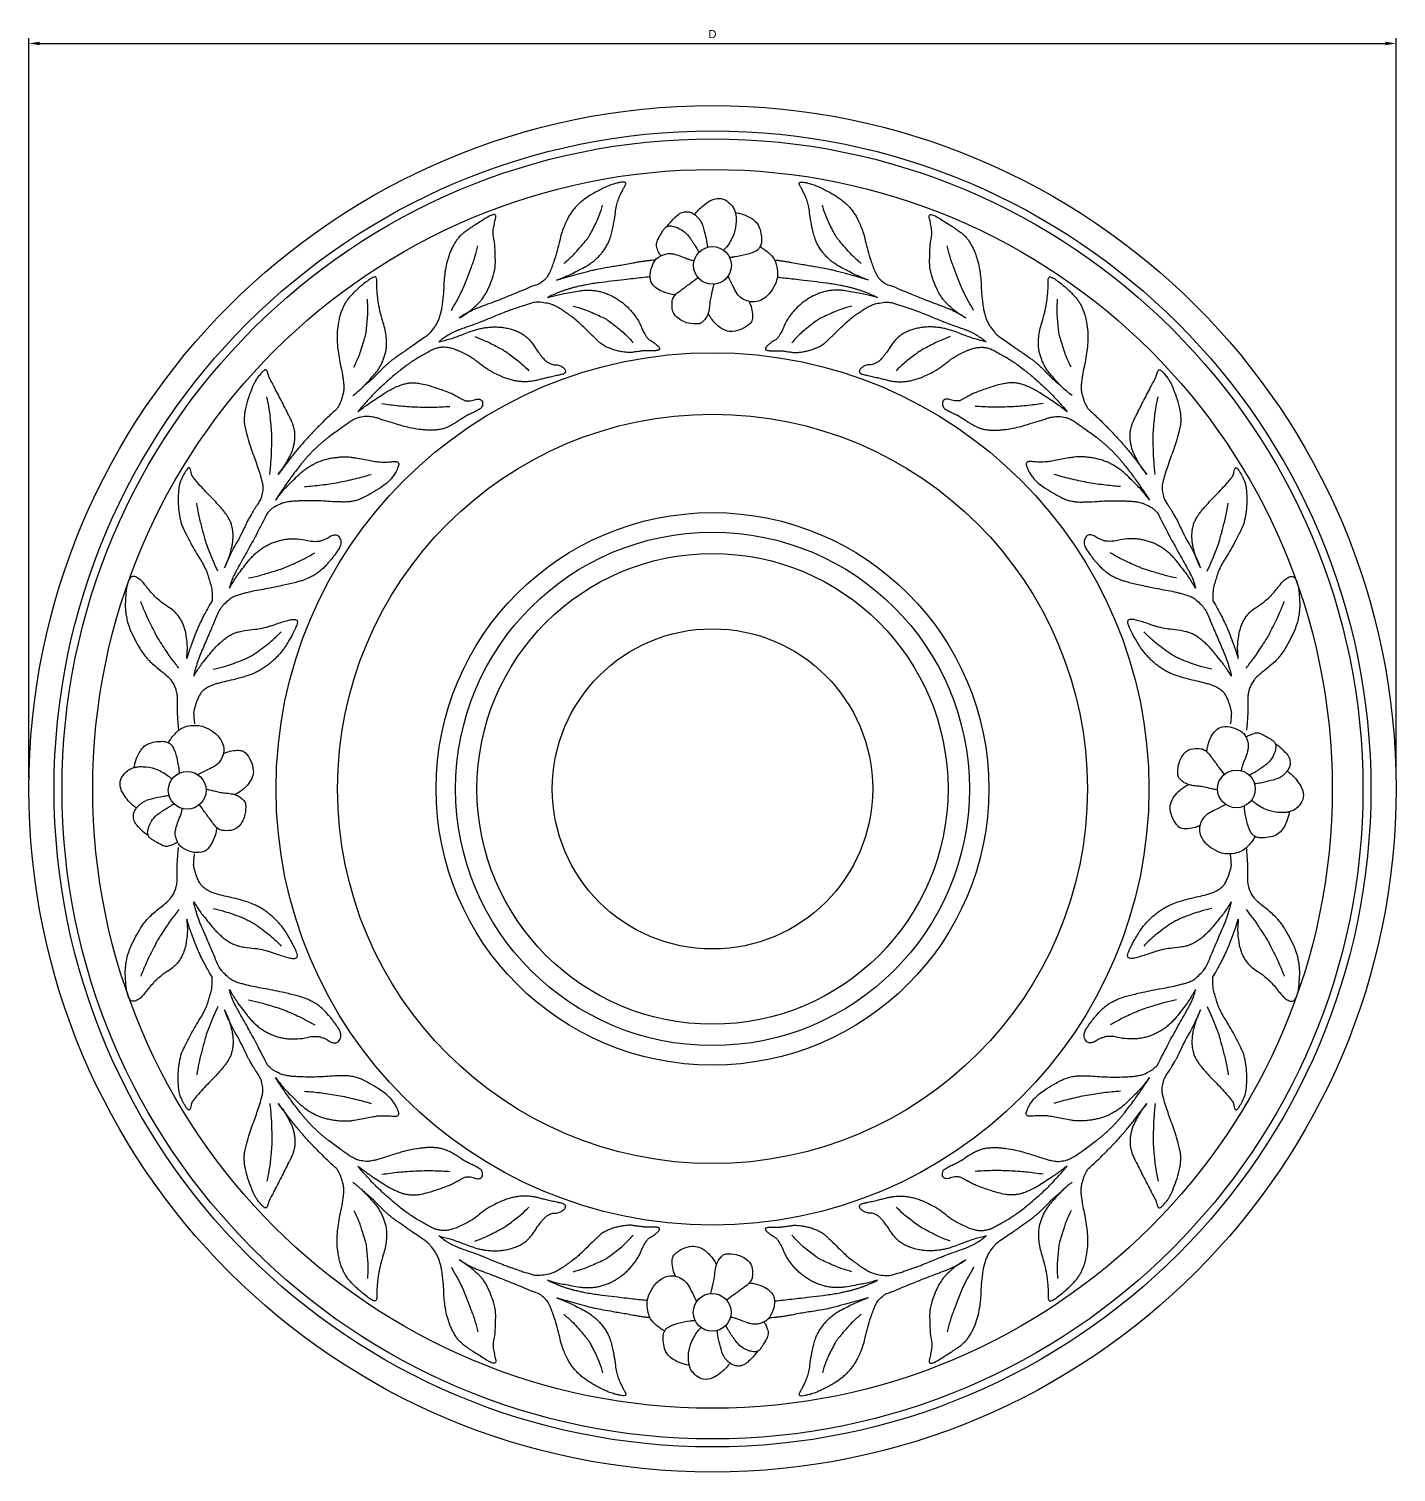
# Model space of a CAD drawing. Header units: millimetres. Extents: x 96 to 279, y 61 to 183.
# Drawn here: x 259.23 to 275.23, y 158.68 to 175.58 of the extents above; entities that cross this region are included whole.
import ezdxf

# ---------------------------------------------------------------- set-up
doc = ezdxf.new("R2010")
doc.units = ezdxf.units.MM
doc.layers.add('DIMENSIONS', color=4, linetype='Continuous')
doc.layers.add('PART', color=7, linetype='Continuous')
doc.styles.get("Standard").update_dxf_attribs({"font": 'arial.ttf'})
doc.dimstyles.new('BALMER1', dxfattribs={"dimscale": 0, "dimtxt": 0.09375, "dimasz": 0.125, "dimexe": 0.0625, "dimexo": 0.125, "dimgap": 0.0625, "dimtad": 1, "dimdec": 4, "dimlfac": -1, "dimzin": 3, "dimdsep": 46, "dimlunit": 4, "dimtxsty": 'Standard', "dimcen": 0.0625, "dimdle": 0.0625, "dimclrd": 256, "dimclre": 256, "dimclrt": 256, "dimadec": 0, "dimazin": 0, "dimtfac": 0.75, "dimtdec": 4, "dimtix": 1, "dimtmove": 2, "dimatfit": 3, "dimfxl": 1, "dimtolj": 1, "dimtzin": 3, "dimarcsym": 0})

# ---------------------------------------------------------------- blocks, each defined once
blk = doc.blocks.new('*D178')
at = {"layer": 'Defpoints', "color": 0, "transparency": 16777216}
for p in [(275.233, 175.412), (259.23, 166.681), (275.233, 166.681)]:
    blk.add_point(p, dxfattribs=at)
at = {"layer": 'DIMENSIONS', "lineweight": -2, "transparency": 16777216}
for p, q in [((259.23, 166.806), (259.23, 175.474)), ((275.233, 166.806), (275.233, 175.474)), ((259.355, 175.412), (275.108, 175.412))]:
    blk.add_line(p, q, dxfattribs=at)
at = {"layer": 'DIMENSIONS', "transparency": 16777216}
for points in [[(259.355, 175.432), (259.355, 175.391), (259.23, 175.412)], [(275.108, 175.432), (275.108, 175.391), (275.233, 175.412)]]:
    blk.add_solid(points, dxfattribs=at)
at = {"layer": 'DIMENSIONS', "transparency": 16777216, "insert": (267.231, 175.521), "char_height": 0.0938, "attachment_point": 5}
blk.add_mtext('\\A1;D', dxfattribs=at)
blk = doc.blocks.new('BALMERREPEAT282VIA')
at = {"layer": 'PART', "flags": 128}
for points in [[(-6.652, 0.457, -0.016273), (-6.624, 0.501, -0.027311), (-6.606, 0.526, -0.004802), (-6.564, 0.575, -0.019044), (-6.553, 0.586, -0.026485), (-6.544, 0.594, -0.011442), (-6.522, 0.611, -0.080624), (-6.457, 0.643, -0.060969), (-6.364, 0.661, -0.015687), (-6.349, 0.661, -0.008086), (-6.321, 0.661, -0.083438), (-6.238, 0.644, -0.05757), (-6.13, 0.587, -0.117531), (-6.03, 0.477, -0.146382), (-6.004, 0.36, -0.003029), (-6.006, 0.344, -0.019003), (-6.006, 0.341, -0.028352), (-6.008, 0.33, -0.010398), (-6.017, 0.303, -0.095053), (-6.059, 0.226, -0.098552), (-6.125, 0.174, -0.00368), (-6.208, 0.132, -0.003164), (-6.305, 0.084, -0.000119), (-6.306, 0.083, -0.000048), (-6.307, 0.082)], [(-7.052, 0.168, -0.015739), (-7.046, 0.202, -0.022695), (-7.04, 0.226, -0.040454), (-7.003, 0.322, -0.055425), (-6.962, 0.386, -0.103759), (-6.9, 0.438, -0.086167), (-6.807, 0.467, -0.034651), (-6.72, 0.474, -0.076932), (-6.681, 0.468, -0.00911), (-6.659, 0.46, -0.027558), (-6.653, 0.458, -0.032615), (-6.643, 0.452, -0.020212), (-6.629, 0.442, -0.086591), (-6.608, 0.419, -0.046087), (-6.581, 0.366, -0.035021), (-6.559, 0.297, -0.017824), (-6.531, 0.159, -0.015427), (-6.529, 0.141, -0.007178), (-6.525, 0.101)], [(-6.009, 0.328, -0.020628), (-5.979, 0.342, -0.024326), (-5.954, 0.351, -0.050516), (-5.865, 0.368, -0.069289), (-5.799, 0.365, -0.16044), (-5.75, 0.338, -0.078961), (-5.688, 0.246, -0.084825), (-5.658, 0.136, -0.118767), (-5.67, 0.055, -0.084658), (-5.726, -0.038, -0.069527), (-5.826, -0.124, -0.021388), (-5.846, -0.136, -0.016542), (-5.873, -0.15)], [(-7.026, -0.308, -0.016759), (-7.058, -0.285, -0.02307), (-7.079, -0.267, -0.037068), (-7.136, -0.205, -0.03447), (-7.187, -0.131, -0.134171), (-7.217, -0.022, -0.159557), (-7.187, 0.069, -0.059646), (-7.131, 0.13, -0.089315), (-7.083, 0.157, -0.003647), (-7.055, 0.167, -0.021894), (-7.05, 0.168, -0.010063), (-7.037, 0.171, -0.006198), (-7.016, 0.175, -0.035793), (-7.001, 0.177, -0.010297), (-6.948, 0.177, -0.084451), (-6.807, 0.152, -0.073029), (-6.661, 0.074, -0.003213), (-6.642, 0.06, -0.00868), (-6.635, 0.054, -0.029085), (-6.625, 0.045, -0.018901), (-6.611, 0.03)], [(-6.888, -0.63, -0.013226), (-6.911, -0.614, -0.017554), (-6.928, -0.601, -0.050732), (-7.029, -0.499, -0.114079), (-7.057, -0.441, -0.078778), (-7.06, -0.387, -0.098651), (-7.048, -0.344, -0.004427), (-7.038, -0.325, -0.020642), (-7.035, -0.321, -0.00955), (-7.029, -0.313, -0.006105), (-7.02, -0.3, -0.040057), (-6.999, -0.277, -0.030782), (-6.968, -0.25, -0.04152), (-6.937, -0.231, -0.034511), (-6.896, -0.213, -0.02147), (-6.864, -0.204, -0.005864), (-6.746, -0.175, -0.017218), (-6.711, -0.168, -0.009102), (-6.646, -0.159)], [(-6.212, -0.084, 0.001566), (-6.182, -0.092, 0.005101), (-6.173, -0.094, 0.001723), (-6.074, -0.117, 0.005258), (-6.041, -0.124, 0.039148), (-5.98, -0.132, -0.037665), (-5.916, -0.14, -0.00933), (-5.894, -0.144, -0.010422), (-5.875, -0.149, -0.027657), (-5.867, -0.152, -0.006803), (-5.835, -0.166, -0.065918), (-5.81, -0.181, -0.033717), (-5.768, -0.22, -0.173498), (-5.748, -0.265, -0.071), (-5.756, -0.382, -0.128458), (-5.825, -0.518, -0.180869), (-5.922, -0.57, -0.066296), (-6.019, -0.57, -0.124661), (-6.068, -0.55, -0.003015), (-6.082, -0.539, -0.023136), (-6.084, -0.538, -0.014259), (-6.106, -0.517, -0.035878), (-6.114, -0.508, -0.001198), (-6.116, -0.504, -0.000042), (-6.19, -0.404, -0.000367), (-6.228, -0.352, -0.000231), (-6.289, -0.269)], [(-6.545, -0.705, -0.02666), (-6.575, -0.725, -0.040299), (-6.597, -0.735, -0.022069), (-6.656, -0.755, -0.075805), (-6.674, -0.757, -0.030238), (-6.687, -0.756, -0.031981), (-6.699, -0.753, -0.047324), (-6.729, -0.742, -0.018435), (-6.802, -0.702, -0.015582), (-6.858, -0.666, -0.05537), (-6.872, -0.654, -0.035514), (-6.879, -0.645, -0.034654), (-6.886, -0.634, -0.04206), (-6.889, -0.627, -0.017869), (-6.893, -0.611, -0.094599), (-6.894, -0.584, -0.042928), (-6.881, -0.529, -0.076775), (-6.837, -0.443, -0.078691), (-6.771, -0.377, -0.007596), (-6.736, -0.352, -0.004881), (-6.681, -0.315, -0.014554), (-6.643, -0.292, -0.009748), (-6.586, -0.26)], [(-6.087, -0.536, -0.018073), (-6.091, -0.572, -0.021343), (-6.098, -0.602, -0.052557), (-6.139, -0.712, -0.071024), (-6.19, -0.784, -0.161574), (-6.266, -0.826, -0.118286), (-6.383, -0.82, -0.058649), (-6.486, -0.775, -0.120912), (-6.526, -0.737, -0.005631), (-6.541, -0.713, -0.024359), (-6.544, -0.707, -0.013929), (-6.549, -0.696, -0.007669), (-6.557, -0.675, -0.061127), (-6.571, -0.619, -0.07499), (-6.569, -0.571, -0.028454), (-6.557, -0.52, -0.018132), (-6.53, -0.442, -0.00765), (-6.511, -0.397, 0.019726), (-6.505, -0.379, 0.009535), (-6.503, -0.373, 0.002372), (-6.495, -0.347, 0.025115), (-6.493, -0.336, 0.013757), (-6.489, -0.314)]]:
    blk.add_lwpolyline(points, format="xyb", dxfattribs=at)
at = {"layer": 'PART'}
blk.add_circle((-6.432, -0.1), 0.221, dxfattribs=at)
blk = doc.blocks.new('BALMERREPEAT282VIB')
at = {"layer": 'PART', "flags": 128}
for points in [[(-1.824, 5.96, 0.01115), (-1.705, 6.007, 0.019432), (-1.638, 6.038, 0.002925), (-1.48, 6.121, 0.020601), (-1.458, 6.133, 0.017029), (-1.415, 6.163, 0.01782), (-1.377, 6.194, 0.019412), (-1.34, 6.228, 0.018808), (-1.305, 6.265, 0.022077), (-1.276, 6.303, 0.01907), (-1.246, 6.348, 0.024514), (-1.22, 6.396, 0.0283), (-1.202, 6.44, 0.024257), (-1.183, 6.504, 0.011686), (-1.154, 6.639, 0.017429), (-1.136, 6.752, -0.026249), (-1.123, 6.828, -0.017364), (-1.106, 6.89, -0.03182), (-1.094, 6.923, -0.007806), (-1.08, 6.953, -0.00307), (-1.044, 7.027, -0.010175), (-1.027, 7.058, 0.016152), (-1.017, 7.078, 0.094612), (-1.014, 7.088, 0.108172), (-1.016, 7.096, 0.14719), (-1.02, 7.101, 0.094186), (-1.028, 7.105, 0.072295), (-1.047, 7.107, 0.039147), (-1.082, 7.102, 0.008322), (-1.121, 7.094, 0.013111), (-1.146, 7.087, 0.013702), (-1.204, 7.068, 0.018149), (-1.246, 7.051, 0.012511), (-1.273, 7.039, 0.005855), (-1.328, 7.01, 0.015552), (-1.424, 6.956, 0.018689), (-1.5, 6.905, 0.018439), (-1.542, 6.872, 0.019805), (-1.579, 6.838, 0.021272), (-1.615, 6.799, 0.022923), (-1.646, 6.76, 0.017609), (-1.673, 6.718, 0.017004), (-1.699, 6.673, 0.014673), (-1.713, 6.643, 0.007177), (-1.74, 6.58, 0.046605), (-1.788, 6.423, -0.031918), (-1.852, 6.191, -0.017769), (-1.902, 6.059, -0.039226), (-1.932, 6.003, -0.056882), (-1.951, 5.979, -0.024754), (-2.002, 5.933, -0.06933), (-2.038, 5.911, -0.047871), (-2.096, 5.892)], [(-1.741, 6.153, 0.014153), (-1.643, 6.241, 0.023257), (-1.587, 6.299, 0.004755), (-1.475, 6.43, 0.023421), (-1.454, 6.458, 0.029265), (-1.436, 6.488, 0.00597), (-1.357, 6.64, 0.029234), (-1.326, 6.714, 0.017788), (-1.286, 6.838)], [(-2.964, 5.515, 0.022776), (-2.867, 5.577, 0.031443), (-2.802, 5.63, 0.00248), (-2.74, 5.687, 0.015673), (-2.731, 5.696, 0.024898), (-2.707, 5.723, 0.014556), (-2.671, 5.773, 0.039598), (-2.633, 5.839, 0.025185), (-2.586, 5.951, 0.029111), (-2.552, 6.068, 0.046669), (-2.542, 6.143, 0.016323), (-2.542, 6.216, 0.00956), (-2.547, 6.34, 0.028913), (-2.563, 6.469, -0.060786), (-2.567, 6.531, -0.02225), (-2.563, 6.566, -0.010916), (-2.55, 6.637, -0.015389), (-2.544, 6.665, 0.01737), (-2.538, 6.69, 0.075903), (-2.538, 6.712, 0.14664), (-2.542, 6.722, 0.192944), (-2.551, 6.727, 0.099874), (-2.57, 6.725, 0.02706), (-2.596, 6.716, 0.034257), (-2.616, 6.706, 0.004266), (-2.674, 6.671, 0.004523), (-2.729, 6.637, 0.00113), (-2.79, 6.597, 0.001809), (-2.828, 6.573, 0.008978), (-2.862, 6.549, 0.006913), (-2.906, 6.518, 0.027947), (-2.935, 6.493, 0.022198), (-2.968, 6.459, 0.026412), (-2.995, 6.426, 0.023393), (-3.021, 6.385, 0.015962), (-3.044, 6.343, 0.015104), (-3.065, 6.298, 0.015403), (-3.082, 6.254, 0.012793), (-3.099, 6.201, 0.025612), (-3.122, 6.108, 0.022968), (-3.138, 6.002, 0.01479), (-3.144, 5.911, -0.013064), (-3.15, 5.807, -0.007476), (-3.164, 5.677, -0.015299), (-3.174, 5.613, -0.022311), (-3.183, 5.572, -0.016432), (-3.2, 5.518, -0.023061), (-3.218, 5.472, -0.023138), (-3.241, 5.429, -0.029734), (-3.253, 5.41, -0.008825), (-3.299, 5.35, -0.042371), (-3.325, 5.323, -0.025623), (-3.373, 5.285)], [(-3.057, 5.603, 0.017756), (-2.941, 5.817, 0.025677), (-2.874, 5.971, 0.000919), (-2.828, 6.096, 0.001722), (-2.803, 6.163, 0.016293), (-2.781, 6.233, 0.009024), (-2.746, 6.36)], [(-4.21, 4.606, 0.017323), (-4.11, 4.689, 0.029081), (-4.055, 4.743, 0.005362), (-3.941, 4.873, 0.029782), (-3.922, 4.897, 0.017274), (-3.893, 4.944, 0.019895), (-3.871, 4.987, 0.01976), (-3.85, 5.036, 0.021107), (-3.834, 5.083, 0.025539), (-3.823, 5.13, 0.022945), (-3.816, 5.184, 0.025473), (-3.815, 5.228, 0.019652), (-3.818, 5.286, 0.056044), (-3.854, 5.458, -0.041608), (-3.909, 5.687, -0.001876), (-3.922, 5.773, -0.011768), (-3.923, 5.787, -0.010453), (-3.926, 5.824, -0.005691), (-3.929, 5.892, -0.019615), (-3.929, 5.919, 0.015555), (-3.929, 5.953, 0.069045), (-3.933, 5.98, 0.133524), (-3.94, 5.992, 0.199437), (-3.953, 5.996, 0.106957), (-3.975, 5.99, 0.021955), (-4.002, 5.976, 0.023228), (-4.025, 5.959, 0.007139), (-4.084, 5.914, 0.009519), (-4.127, 5.878, 0.007718), (-4.172, 5.838, 0.009574), (-4.208, 5.804, 0.019396), (-4.238, 5.771, 0.016787), (-4.271, 5.73, 0.023108), (-4.296, 5.693, 0.02205), (-4.319, 5.652, 0.020126), (-4.336, 5.612, 0.016989), (-4.354, 5.564, 0.017969), (-4.365, 5.527, 0.010959), (-4.378, 5.465, 0.030867), (-4.393, 5.357, 0.033165), (-4.394, 5.255, 0.014395), (-4.385, 5.153, 0.014326), (-4.371, 5.052, 0.009821), (-4.349, 4.939, -0.01245), (-4.332, 4.85, -0.007315), (-4.324, 4.799, -0.007329), (-4.318, 4.747, -0.031431), (-4.316, 4.697, -0.03066), (-4.32, 4.646, -0.032435), (-4.325, 4.626, -0.008077), (-4.348, 4.548, -0.033313), (-4.362, 4.511, -0.020961), (-4.392, 4.455)], [(-2.096, 5.892, -0.004194), (-2.356, 5.783, -0.006167), (-2.535, 5.712, -0.001042), (-2.729, 5.639, 0.007317), (-2.757, 5.628, 0.004115), (-2.788, 5.615, 0.005355), (-2.811, 5.605, 0.010895), (-2.814, 5.603, 0.000672), (-2.864, 5.578, 0.020786), (-2.906, 5.554, 0.014325), (-2.964, 5.515)], [(-1.933, 5.755, -0.007805), (-1.806, 5.787, -0.013807), (-1.734, 5.802, -0.001902), (-1.553, 5.834, -0.0152), (-1.53, 5.837, -0.018934), (-1.482, 5.84, -0.01711), (-1.428, 5.84, -0.022539), (-1.377, 5.836, -0.022592), (-1.327, 5.827, -0.022762), (-1.278, 5.814, -0.022374), (-1.229, 5.796, -0.017189), (-1.179, 5.774, -0.01902), (-1.136, 5.75, -0.015374), (-1.092, 5.721, -0.015998), (-1.051, 5.691, -0.015912), (-1.011, 5.658, -0.015872), (-0.974, 5.622, -0.018783), (-0.939, 5.583, -0.020299), (-0.908, 5.544, -0.017693), (-0.882, 5.504, -0.015394), (-0.854, 5.456, -0.025157), (-0.835, 5.414, 0.019229), (-0.81, 5.358, 0.025848), (-0.776, 5.3, 0.052465), (-0.755, 5.273, 0.079861), (-0.723, 5.25, -0.054286), (-0.674, 5.217, -0.009536), (-0.645, 5.192, -0.022902), (-0.634, 5.181, -0.056321), (-0.626, 5.17, -0.068793), (-0.621, 5.16, -0.111746), (-0.621, 5.151, -0.145843), (-0.624, 5.144, -0.084344), (-0.631, 5.139, -0.066056), (-0.642, 5.136, -0.015483), (-0.659, 5.133, -0.027269), (-0.669, 5.132, -0.009942), (-0.701, 5.132, 0.008262), (-0.74, 5.132, 0.002581), (-0.797, 5.131, 0.017292), (-0.806, 5.13, 0.006725), (-0.81, 5.13, 0.000643), (-0.859, 5.124, 0.005323), (-0.909, 5.117, -0.006513), (-0.95, 5.111, -0.048894), (-0.981, 5.11, -0.021672), (-1.05, 5.118, -0.016202), (-1.1, 5.128, -0.014972), (-1.153, 5.142, -0.021992), (-1.207, 5.161, -0.027894), (-1.248, 5.179, -0.03006), (-1.297, 5.209, -0.039741), (-1.331, 5.237, -0.000639), (-1.359, 5.264, -0.000397), (-1.405, 5.308, -0.001214), (-1.49, 5.391, 0.001678), (-1.552, 5.451, 0.024978), (-1.608, 5.499, 0.014045), (-1.713, 5.577, 0.009308), (-1.757, 5.607, 0.009543), (-1.801, 5.634, 0.024278), (-1.847, 5.658, 0.024814), (-1.894, 5.677, 0.035822), (-1.914, 5.683, 0.00945), (-1.993, 5.697, 0.040384), (-2.032, 5.7, 0.025174), (-2.096, 5.696)], [(-4.198, 4.938, 0.013224), (-4.144, 5.057, 0.022182), (-4.117, 5.13, 0.00405), (-4.066, 5.295, 0.02221), (-4.058, 5.325, 0.024543), (-4.053, 5.356, 0.004483), (-4.037, 5.528, 0.024562), (-4.034, 5.605, 0.014641), (-4.039, 5.735)], [(-2.096, 5.696, 0.002512), (-2.19, 5.666, 0.004833), (-2.239, 5.65, 0.000188), (-2.376, 5.603, 0.004471), (-2.381, 5.601, 0.005267), (-2.437, 5.58, 0.003503), (-2.521, 5.547, 0.004848), (-2.59, 5.518, -0.005747), (-2.66, 5.489, -0.003858), (-2.719, 5.466, -0.002808), (-2.801, 5.435, -0.010222), (-2.872, 5.41, 0.010774), (-2.944, 5.384, 0.006811), (-2.977, 5.372, 0.006132), (-3.013, 5.356, 0.014067), (-3.047, 5.34, 0.014233), (-3.08, 5.323, 0.013986), (-3.088, 5.318, 0.00199), (-3.143, 5.282, 0.017838), (-3.165, 5.266, 0.009955), (-3.202, 5.236)], [(-1.63, 5.655, -0.014153), (-1.504, 5.616, -0.023257), (-1.43, 5.587, -0.004755), (-1.273, 5.515, -0.023421), (-1.242, 5.499, -0.029265), (-1.213, 5.479, -0.00597), (-1.077, 5.374, -0.029234), (-1.018, 5.321, -0.017788), (-0.929, 5.225)], [(-3.202, 5.236, 0.009336), (-3.07, 5.271, 0.01692), (-2.997, 5.295, 0.006776), (-2.85, 5.351, -0.019161), (-2.797, 5.369, -0.012025), (-2.743, 5.385, -0.013421), (-2.694, 5.396, -0.018535), (-2.645, 5.404, -0.016082), (-2.587, 5.409, -0.019963), (-2.537, 5.41, -0.0174), (-2.479, 5.407, -0.021657), (-2.428, 5.4, -0.018502), (-2.37, 5.387, -0.025505), (-2.32, 5.372, -0.022414), (-2.266, 5.349, -0.032124), (-2.215, 5.321, -0.03998), (-2.177, 5.292, -0.025513), (-2.138, 5.253, -0.028861), (-2.107, 5.215, -0.013116), (-2.077, 5.171, 0.012892), (-2.047, 5.126, 0.008122), (-2.006, 5.071, 0.013801), (-1.98, 5.039, 0.030143), (-1.963, 5.022, 0.024515), (-1.939, 5.002, 0.039196), (-1.925, 4.993, 0.018586), (-1.893, 4.978, 0.113013), (-1.841, 4.968, -0.114274), (-1.789, 4.958, -0.038156), (-1.758, 4.941, -0.057545), (-1.74, 4.926, -0.032642), (-1.729, 4.914, -0.043864), (-1.723, 4.903, -0.070334), (-1.719, 4.891, -0.109178), (-1.719, 4.883, -0.105231), (-1.723, 4.874, -0.088149), (-1.731, 4.867, -0.030816), (-1.746, 4.859, -0.04904), (-1.755, 4.856, -0.000725), (-1.785, 4.849, -0.000597), (-1.822, 4.841, -0.000148), (-1.883, 4.827, 0.000291), (-1.945, 4.813, 0.006267), (-1.997, 4.8, -0.002918), (-2.05, 4.787, -0.015614), (-2.088, 4.779, -0.010866), (-2.145, 4.771, -0.028335), (-2.187, 4.768, -0.022706), (-2.24, 4.77, -0.022215), (-2.29, 4.776, -0.020763), (-2.342, 4.787, -0.01468), (-2.395, 4.802, -0.014658), (-2.447, 4.82, -0.015287), (-2.476, 4.833, -0.006164), (-2.548, 4.866, -0.060156), (-2.727, 4.982, 0.059513), (-2.907, 5.099, 0.008595), (-2.973, 5.13, 0.018167), (-3.005, 5.143, 0.024257), (-3.064, 5.161, 0.031199), (-3.11, 5.17, 0.019186), (-3.14, 5.172, 0.024558), (-3.164, 5.172, 0.028555), (-3.172, 5.171, 0.005537), (-3.216, 5.164, 0.054247), (-3.26, 5.15, 0.040196), (-3.315, 5.122)], [(-3.373, 5.285, 0.001777), (-3.506, 5.194, 0.002619), (-3.595, 5.132, 0.000049), (-3.704, 5.055, 0.002972), (-3.706, 5.054, 0.006376), (-3.728, 5.038, 0.004424), (-3.76, 5.013, 0.007047), (-3.788, 4.991, 0.007899), (-3.812, 4.97, 0.007026), (-3.84, 4.944, 0.009541), (-3.861, 4.924, 0.001329), (-3.884, 4.9, -0.001043), (-3.908, 4.876, -0.000516), (-3.931, 4.852, -0.000485), (-3.955, 4.828, -0.009604), (-3.958, 4.825, -0.000591), (-4.005, 4.782, -0.019999), (-4.031, 4.759, -0.011878), (-4.077, 4.725)], [(-2.783, 5.298, -0.009643), (-2.671, 5.252, -0.016758), (-2.608, 5.223, -0.002425), (-2.463, 5.148, -0.015353), (-2.441, 5.135, -0.021388), (-2.419, 5.121, -0.003392), (-2.289, 5.024, -0.023452), (-2.236, 4.98, -0.013493), (-2.148, 4.897)], [(-3.315, 5.122, 0.006737), (-3.387, 5.083, 0.0099), (-3.435, 5.055, 0.0002), (-3.491, 5.021, 0.00441), (-3.494, 5.019, 0.005723), (-3.516, 5.004, 0.003598), (-3.551, 4.981, 0.009511), (-3.602, 4.944, 0.007912), (-3.661, 4.898, 0.005462), (-3.713, 4.856, 0.005158), (-3.767, 4.81, 0.003872), (-3.82, 4.764, 0.004037), (-3.87, 4.718, 0.006008), (-3.924, 4.667, 0.007159), (-3.968, 4.622, 0.006311), (-3.975, 4.616, 0.000452), (-4.062, 4.521, 0.008407), (-4.093, 4.486, 0.004432), (-4.152, 4.417)], [(-5.085, 3.683, 0.020958), (-5.019, 3.771, 0.029325), (-4.978, 3.839, 0.002121), (-4.939, 3.913, 0.015061), (-4.934, 3.923, 0.021288), (-4.918, 3.964, 0.017694), (-4.903, 4.014, 0.02617), (-4.893, 4.058, 0.023066), (-4.888, 4.109, 0.030923), (-4.888, 4.159, 0.035481), (-4.893, 4.203, 0.024539), (-4.907, 4.256, 0.03391), (-4.921, 4.293, 0.003451), (-4.943, 4.341, 0.004223), (-4.962, 4.379, 0.001776), (-5.049, 4.551, 0.001827), (-5.135, 4.717, 0.003675), (-5.152, 4.75, -0.002744), (-5.176, 4.795, -0.059473), (-5.196, 4.846, 0.064293), (-5.214, 4.893, 0.048527), (-5.222, 4.904, 0.116184), (-5.227, 4.908, 0.171105), (-5.233, 4.908, 0.079972), (-5.245, 4.903, 0.042938), (-5.26, 4.891, 0.022324), (-5.286, 4.864, 0.019687), (-5.321, 4.821, 0.024205), (-5.347, 4.784, 0.034538), (-5.376, 4.728, 0.018901), (-5.418, 4.619, 0.014508), (-5.455, 4.503, 0.025724), (-5.471, 4.436, 0.016643), (-5.478, 4.384, 0.020587), (-5.481, 4.342, 0.022823), (-5.48, 4.292, 0.02554), (-5.475, 4.248, 0.022013), (-5.46, 4.179, 0.012915), (-5.426, 4.064, 0.011655), (-5.362, 3.876, -0.012909), (-5.304, 3.706, -0.003385), (-5.288, 3.654, -0.004181), (-5.276, 3.612, -0.031526), (-5.267, 3.568, -0.027876), (-5.262, 3.518, -0.052239), (-5.264, 3.496, -0.016034), (-5.278, 3.428, -0.053683), (-5.291, 3.391, -0.03563), (-5.32, 3.341)], [(-4.152, 4.417, -0.006676), (-4.046, 4.496, -0.012453), (-3.987, 4.537, -0.000982), (-3.832, 4.638, -0.009274), (-3.815, 4.649, -0.010229), (-3.774, 4.672, -0.008287), (-3.723, 4.698, -0.020944), (-3.681, 4.717, -0.01705), (-3.628, 4.737, -0.033215), (-3.582, 4.748, -0.028837), (-3.529, 4.755, -0.029826), (-3.482, 4.755, -0.025949), (-3.428, 4.749, -0.025663), (-3.345, 4.731, -0.017502), (-3.227, 4.695, -0.01042), (-3.086, 4.643, -0.028619), (-3.036, 4.621, -0.004771), (-2.994, 4.598, 0.00419), (-2.946, 4.572, 0.003004), (-2.915, 4.556, 0.006337), (-2.9, 4.548, 0.091368), (-2.891, 4.546, 0.020175), (-2.847, 4.544, 0.109796), (-2.785, 4.557, -0.141884), (-2.735, 4.564, -0.028726), (-2.721, 4.562, -0.057179), (-2.714, 4.559, -0.081581), (-2.709, 4.555, -0.038826), (-2.7, 4.544, -0.12075), (-2.691, 4.521, -0.103171), (-2.693, 4.492, -0.072116), (-2.705, 4.466, -0.105341), (-2.719, 4.452, -0.014046), (-2.741, 4.438, -0.013215), (-2.765, 4.425, -0.01324), (-2.818, 4.399, 0.014048), (-2.868, 4.375, 0.036275), (-2.949, 4.325, -0.031647), (-3.042, 4.267, -0.014388), (-3.093, 4.241, -0.021112), (-3.129, 4.226, -0.034452), (-3.173, 4.213, -0.029445), (-3.226, 4.204, -0.016827), (-3.28, 4.201, -0.018378), (-3.33, 4.201, -0.011851), (-3.382, 4.205, -0.012038), (-3.434, 4.21, -0.017553), (-3.546, 4.23, -0.022138), (-3.633, 4.252, -0.000494), (-3.719, 4.278, -0.000386), (-3.829, 4.312, -0.000531), (-3.88, 4.328, 0.000553), (-3.93, 4.344, 0.029962), (-3.973, 4.354, 0.02263), (-4.032, 4.362, 0.050665), (-4.055, 4.362, 0.015275), (-4.13, 4.351, 0.055425), (-4.169, 4.339, 0.036018), (-4.225, 4.311)], [(-5.183, 3.684, 0.007804), (-5.168, 3.831, 0.013983), (-5.163, 3.913, 0.001577), (-5.157, 4.116, 0.012794), (-5.157, 4.141, 0.015662), (-5.158, 4.166, 0.001933), (-5.177, 4.367, 0.017146), (-5.188, 4.449, 0.009569), (-5.215, 4.593)], [(-4.392, 4.455, 0.00535), (-4.506, 4.35, 0.007893), (-4.581, 4.276, 0.000132), (-4.669, 4.187, 0.004088), (-4.672, 4.184, 0.004308), (-4.717, 4.136, 0.004344), (-4.76, 4.089, 0.00411), (-4.804, 4.039, 0.004337), (-4.845, 3.99, 0.003607), (-4.848, 3.987, 0.00011), (-4.927, 3.89, 0.006923), (-4.992, 3.807, 0.004689), (-5.085, 3.683)], [(-3.869, 4.514, 0.014444), (-3.672, 4.488, 0.014444), (-3.473, 4.474, 0.014436), (-3.274, 4.471, 0.014436), (-3.075, 4.48)], [(-4.225, 4.311, 0.003305), (-4.314, 4.25, 0.006358), (-4.359, 4.218, 0.000257), (-4.484, 4.126, 0.005785), (-4.49, 4.122, 0.004315), (-4.523, 4.096, 0.004507), (-4.553, 4.071, 0.005366), (-4.585, 4.044, 0.005476), (-4.615, 4.018, 0.00656), (-4.644, 3.99, 0.006407), (-4.674, 3.962, 0.005424), (-4.703, 3.931, 0.00591), (-4.73, 3.903, 0.004269), (-4.757, 3.872, 0.004323), (-4.783, 3.842, 0.004215), (-4.806, 3.815, 0.003126), (-4.835, 3.779, 0.006797), (-4.883, 3.717, 0.006331), (-4.933, 3.649, 0.002963), (-4.938, 3.642, 0.000166), (-5.026, 3.516, 0.004478), (-5.057, 3.47, 0.002323), (-5.116, 3.381)], [(-5.116, 3.381, -0.011525), (-5.029, 3.49, -0.020148), (-4.974, 3.549, -0.002578), (-4.84, 3.683, -0.019852), (-4.822, 3.699, -0.013206), (-4.779, 3.734, -0.014739), (-4.739, 3.762, -0.016351), (-4.694, 3.79, -0.017049), (-4.649, 3.814, -0.019949), (-4.602, 3.835, -0.019452), (-4.552, 3.852, -0.016593), (-4.5, 3.866, -0.017097), (-4.449, 3.876, -0.013931), (-4.399, 3.883, -0.012761), (-4.344, 3.888, -0.016587), (-4.272, 3.889, -0.034607), (-4.238, 3.886, -0.006074), (-4.192, 3.879, -0.001698), (-4.027, 3.849, -0.003046), (-3.952, 3.835, 0.008074), (-3.924, 3.83, 0.035221), (-3.912, 3.829, 0.004876), (-3.825, 3.828, 0.027692), (-3.755, 3.832, -0.041379), (-3.708, 3.834, -0.055006), (-3.694, 3.831, -0.064167), (-3.684, 3.827, -0.120543), (-3.678, 3.821, -0.088419), (-3.673, 3.81, -0.109392), (-3.673, 3.794, -0.041845), (-3.686, 3.755, -0.030617), (-3.715, 3.696, -0.038815), (-3.744, 3.653, -0.025502), (-3.783, 3.609, -0.032605), (-3.817, 3.578, -0.020087), (-3.888, 3.527, -0.014494), (-3.991, 3.463, -0.0053), (-4.052, 3.428, -0.010358), (-4.084, 3.412, -0.02721), (-4.132, 3.391, -0.027207), (-4.182, 3.375, -0.025974), (-4.236, 3.365, -0.028107), (-4.286, 3.36, -0.007794), (-4.34, 3.36, -0.008022), (-4.392, 3.361, -0.012916), (-4.501, 3.367, 0.013322), (-4.606, 3.373, 0.0074), (-4.714, 3.375, 0.007824), (-4.816, 3.373, 0.008139), (-4.861, 3.371, 0.005898), (-4.924, 3.367, 0.022954), (-4.973, 3.36, 0.020356), (-5.029, 3.348, 0.042825), (-5.051, 3.34, 0.012248), (-5.123, 3.304, 0.050497), (-5.158, 3.282, 0.03172), (-5.206, 3.238)], [(-5.711, 2.589, 0.020977), (-5.667, 2.691, 0.029359), (-5.643, 2.766, 0.002126), (-5.623, 2.847, 0.015009), (-5.621, 2.858, 0.021334), (-5.615, 2.902, 0.017633), (-5.612, 2.954, 0.026501), (-5.613, 3, 0.023414), (-5.62, 3.05, 0.031497), (-5.632, 3.1, 0.037088), (-5.648, 3.141, 0.023616), (-5.672, 3.185, 0.027664), (-5.697, 3.221, 0.007297), (-5.725, 3.257, 0.006712), (-5.757, 3.295, 0.016641), (-5.876, 3.424, -0.014208), (-6.017, 3.574, -0.005145), (-6.06, 3.625, -0.014463), (-6.075, 3.644, -0.037783), (-6.087, 3.662, -0.031658), (-6.098, 3.685, -0.047482), (-6.104, 3.709, 0.03575), (-6.112, 3.74, 0.022092), (-6.117, 3.754, 0.060299), (-6.12, 3.759, 0.229681), (-6.124, 3.761, 0.113635), (-6.133, 3.759, 0.109376), (-6.144, 3.751, 0.033478), (-6.169, 3.717, 0.019465), (-6.204, 3.656, 0.033009), (-6.221, 3.618, 0.022641), (-6.237, 3.569, 0.029781), (-6.245, 3.531, 0.015224), (-6.249, 3.5, 0.008731), (-6.253, 3.445, 0.020997), (-6.254, 3.361, 0.01688), (-6.247, 3.257, 0.032796), (-6.229, 3.148, 0.043623), (-6.203, 3.07, 0.013111), (-6.18, 3.019, 0.005414), (-6.119, 2.9, 0.022737), (-6.011, 2.712, -0.030431), (-5.932, 2.57, -0.033359), (-5.916, 2.53, -0.009763), (-5.873, 2.39, -0.048615), (-5.86, 2.32, -0.029138), (-5.858, 2.201)], [(-4.776, 3.541, 0.014444), (-4.577, 3.56, 0.014444), (-4.381, 3.59, 0.014436), (-4.186, 3.632, 0.014436), (-3.994, 3.684)], [(-5.789, 2.55, -0.019227), (-5.889, 2.777, -0.027857), (-5.943, 2.939, -0.000946), (-5.978, 3.07, -0.001755), (-5.996, 3.141, -0.015342), (-6.013, 3.214, -0.008566), (-6.036, 3.347)], [(-5.32, 3.341, 0.006067), (-5.358, 3.284, 0.011313), (-5.377, 3.252, 0.000805), (-5.424, 3.171, 0.006131), (-5.43, 3.16, 0.021307), (-5.472, 3.075, -0.017399), (-5.523, 2.969, -0.008076), (-5.578, 2.869, 0.009326), (-5.625, 2.782, 0.003533), (-5.659, 2.714, 0.00908), (-5.672, 2.688, 0.007348), (-5.674, 2.683, 0.00085), (-5.693, 2.639, 0.012985), (-5.699, 2.622, 0.006925), (-5.711, 2.589)], [(-5.206, 3.238, -0.004027), (-5.343, 2.973, -0.005997), (-5.439, 2.797, -0.000455), (-5.547, 2.605, 0.003309), (-5.561, 2.579, 0.001654), (-5.579, 2.546, 0.002451), (-5.591, 2.524, 0.011305), (-5.602, 2.501, 0.007605), (-5.617, 2.467, 0.013584), (-5.62, 2.46, 0.001918), (-5.639, 2.409, 0.022775), (-5.645, 2.388, 0.012368), (-5.655, 2.349)], [(-5.655, 2.349, -0.011231), (-5.586, 2.463, -0.019848), (-5.543, 2.525, -0.002663), (-5.431, 2.671, -0.019245), (-5.415, 2.69, -0.014292), (-5.378, 2.73, -0.015458), (-5.341, 2.764, -0.018061), (-5.301, 2.797, -0.017851), (-5.258, 2.827, -0.021393), (-5.214, 2.852, -0.019386), (-5.165, 2.876, -0.020589), (-5.116, 2.895, -0.020621), (-5.065, 2.91, -0.021075), (-5.012, 2.921, -0.022886), (-4.962, 2.927, -0.018214), (-4.928, 2.928, -0.008957), (-4.858, 2.927, -0.054788), (-4.742, 2.91, 0.069086), (-4.65, 2.899, 0.016986), (-4.615, 2.901, 0.035461), (-4.598, 2.903, 0.02368), (-4.586, 2.907, 0.006658), (-4.545, 2.921, 0.062184), (-4.489, 2.95, -0.075331), (-4.442, 2.973, -0.083288), (-4.419, 2.976, -0.088039), (-4.397, 2.971, -0.107277), (-4.378, 2.959, -0.080328), (-4.361, 2.934, -0.052442), (-4.351, 2.905, -0.073981), (-4.35, 2.883, -0.045778), (-4.354, 2.855, -0.055033), (-4.362, 2.833, -0.02575), (-4.387, 2.791, -0.019195), (-4.424, 2.738, -0.005484), (-4.468, 2.682, -0.010034), (-4.493, 2.652, -0.013435), (-4.526, 2.615, -0.012662), (-4.564, 2.577, -0.022427), (-4.602, 2.545, -0.021424), (-4.643, 2.515, -0.021699), (-4.686, 2.49, -0.021209), (-4.732, 2.468, -0.014097), (-4.786, 2.446, -0.017652), (-4.83, 2.432, -0.010137), (-4.893, 2.415, -0.004557), (-5.036, 2.382, -0.011645), (-5.261, 2.337, 0.013856), (-5.449, 2.298, 0.008802), (-5.501, 2.285, 0.009006), (-5.552, 2.27, 0.037083), (-5.598, 2.252, 0.035498), (-5.644, 2.226, 0.035054), (-5.661, 2.212, 0.00961), (-5.72, 2.158, 0.036047), (-5.747, 2.127, 0.023278), (-5.784, 2.074)], [(-5.43, 2.47, 0.007086), (-5.299, 2.501, 0.012749), (-5.227, 2.521, 0.00138), (-5.051, 2.575, 0.010987), (-5.029, 2.583, 0.016301), (-5.008, 2.591, 0.002052), (-4.839, 2.666, 0.018973), (-4.773, 2.699, 0.010543), (-4.656, 2.765)], [(-6.154, 1.527, 0.024008), (-6.147, 1.642, 0.033264), (-6.151, 1.725, 0.002723), (-6.162, 1.81, 0.017522), (-6.164, 1.823, 0.023793), (-6.175, 1.867, 0.020127), (-6.193, 1.919, 0.028039), (-6.213, 1.963, 0.027106), (-6.239, 2.007, 0.030798), (-6.27, 2.047, 0.032215), (-6.304, 2.081, 0.043376), (-6.374, 2.133, -0.035297), (-6.461, 2.196, -0.005544), (-6.524, 2.249, -0.033189), (-6.534, 2.259, -0.006316), (-6.548, 2.275, -0.001786), (-6.597, 2.334, -0.004252), (-6.627, 2.371, 0.003833), (-6.661, 2.412, 0.046592), (-6.693, 2.445, 0.040337), (-6.737, 2.476, 0.066523), (-6.761, 2.486, 0.089606), (-6.781, 2.488, 0.098088), (-6.8, 2.482, 0.098519), (-6.815, 2.47, 0.044375), (-6.829, 2.45, 0.04706), (-6.839, 2.429, 0.016278), (-6.849, 2.396, 0.021363), (-6.855, 2.371, 0.016589), (-6.863, 2.313, 0.013339), (-6.87, 2.241, 0.008815), (-6.873, 2.176, 0.01207), (-6.873, 2.129, 0.017241), (-6.87, 2.083, 0.015817), (-6.864, 2.033, 0.021099), (-6.857, 1.997, 0.013146), (-6.842, 1.94, 0.026532), (-6.815, 1.864, 0.017485), (-6.763, 1.753, 0.017353), (-6.705, 1.647, 0.02678), (-6.662, 1.582, 0.013369), (-6.62, 1.53, 0.028364), (-6.599, 1.507, 0.007027), (-6.581, 1.49, 0.002256), (-6.525, 1.44, 0.017631), (-6.435, 1.366, -0.023977), (-6.37, 1.311, -0.044803), (-6.343, 1.281, -0.033253), (-6.313, 1.235, -0.033427), (-6.291, 1.189, -0.037511), (-6.278, 1.146, -0.022066), (-6.267, 1.088, -0.038314), (-6.265, 1.053, -0.001048), (-6.266, 1.008, -0.001373), (-6.267, 0.974, -0.001071), (-6.267, 0.945, 0.023327), (-6.268, 0.917, 0.00977), (-6.268, 0.91, 0.002869), (-6.266, 0.888, 0.000265), (-6.264, 0.852, 0.001048), (-6.263, 0.843, 0.000237), (-6.263, 0.843, 0.000002), (-6.258, 0.778, 0.000483), (-6.256, 0.744, 0.000282), (-6.251, 0.687)], [(-5.858, 2.201, 0.007746), (-5.913, 2.107, 0.01135), (-5.949, 2.041, 0.000265), (-5.989, 1.962, 0.006327), (-5.991, 1.958, 0.005349), (-6.011, 1.914, 0.005971), (-6.028, 1.874, 0.003841), (-6.048, 1.828, 0.004541), (-6.063, 1.789, 0.002963), (-6.064, 1.786, 0.000095), (-6.095, 1.702, 0.006306), (-6.12, 1.632, 0.004266), (-6.154, 1.527)], [(-6.246, 1.414, -0.007783), (-6.335, 1.53, -0.014033), (-6.381, 1.596, -0.00149), (-6.491, 1.765, -0.013001), (-6.503, 1.785, -0.013767), (-6.514, 1.806, -0.001579), (-6.605, 1.986, -0.014865), (-6.638, 2.06, -0.008244), (-6.693, 2.195)], [(-5.784, 2.074, -0.002034), (-5.87, 1.868, -0.002521), (-5.941, 1.702, -0.000182), (-5.976, 1.621, 0.001282), (-5.981, 1.61, 0.007839), (-6, 1.564, 0.007592), (-6.018, 1.516, 0.010217), (-6.02, 1.509, 0.0008), (-6.048, 1.42, 0.011269), (-6.058, 1.386, 0.006041), (-6.073, 1.322)], [(-6.073, 1.322, -0.009971), (-6.001, 1.432, -0.018056), (-5.957, 1.49, -0.002052), (-5.842, 1.632, -0.015503), (-5.826, 1.65, -0.012536), (-5.79, 1.687, -0.01205), (-5.75, 1.724, -0.019891), (-5.713, 1.755, -0.01716), (-5.667, 1.787, -0.029958), (-5.617, 1.815, -0.039272), (-5.576, 1.831, -0.018296), (-5.541, 1.841, -0.010419), (-5.477, 1.854, -0.027799), (-5.357, 1.869, 0.03891), (-5.272, 1.882, 0.008238), (-5.216, 1.896, 0.011622), (-5.177, 1.908, 0.009245), (-5.132, 1.923, -0.006585), (-5.069, 1.945, -0.009468), (-5.003, 1.965, -0.010422), (-4.942, 1.981, -0.041078), (-4.92, 1.985, -0.034049), (-4.892, 1.985, -0.09781), (-4.873, 1.98, -0.147585), (-4.863, 1.971, -0.125612), (-4.859, 1.956, -0.083537), (-4.862, 1.934, -0.01524), (-4.872, 1.904, -0.020067), (-4.882, 1.882, -0.007124), (-4.911, 1.821, -0.009206), (-4.936, 1.775, -0.006798), (-4.965, 1.724, -0.008845), (-4.989, 1.684, -0.013823), (-5.015, 1.646, -0.012454), (-5.046, 1.605, -0.014612), (-5.076, 1.57, -0.013013), (-5.111, 1.533, -0.013889), (-5.146, 1.5, -0.012413), (-5.186, 1.466, -0.015162), (-5.224, 1.437, -0.012689), (-5.271, 1.405, -0.019329), (-5.313, 1.38, -0.017803), (-5.361, 1.357, -0.024764), (-5.434, 1.328, -0.015374), (-5.555, 1.292, -0.015117), (-5.665, 1.266, 0.017321), (-5.76, 1.243, 0.009485), (-5.81, 1.229, 0.009296), (-5.859, 1.212, 0.03792), (-5.899, 1.194, 0.032597), (-5.942, 1.167, 0.052098), (-5.977, 1.136, 0.056773), (-6.002, 1.101, 0.023761), (-6.028, 1.05, 0.028569), (-6.044, 1.006, 0.001662), (-6.056, 0.967, 0.005294), (-6.06, 0.955, 0.003755), (-6.066, 0.931, 0.005477), (-6.07, 0.915, 0.022146), (-6.073, 0.897, 0.04339), (-6.074, 0.888, 0.011532), (-6.073, 0.876, 0.005085), (-6.071, 0.849, 0.000079), (-6.071, 0.844, 0.000013), (-6.068, 0.812, 0.000897), (-6.066, 0.793, 0.000534), (-6.063, 0.761)], [(-5.845, 1.402, 0.013061), (-5.712, 1.435, 0.018616), (-5.62, 1.465, 0.000878), (-5.521, 1.501, 0.009697), (-5.512, 1.504, 0.014287), (-5.459, 1.528, 0.014788), (-5.409, 1.553, 0.014239), (-5.361, 1.582, 0.013959), (-5.313, 1.614, 0.009118), (-5.305, 1.62, 0.000814), (-5.221, 1.684, 0.017938), (-5.147, 1.746, 0.012563), (-5.047, 1.84)]]:
    blk.add_lwpolyline(points, format="xyb", dxfattribs=at)

msp = doc.modelspace()

# ---------------------------------------------------------------- linework, layer by layer
at = {"flags": 128}
for points in [[(265.40718, 172.64126, -0.00222447), (265.56541, 172.68645, -0.00325754), (265.6738, 172.71611, -0.00007959), (265.80394, 172.75081, -0.0028046), (265.80764, 172.75177, -0.00941226), (265.86227, 172.76458, -0.00642257), (265.94288, 172.7808, -0.00874855), (266.06634, 172.80178, 0.00721796), (266.21605, 172.82674, 0.0038571), (266.30666, 172.84392, -0.00768692), (266.3522, 172.8522, -0.00373964), (266.39546, 172.85904, -0.00638524), (266.42088, 172.86253, -0.00024754), (266.43779, 172.86463, -0.00109565), (266.44162, 172.8651, -0.00004564), (266.46456, 172.86782, -0.00019794), (266.46985, 172.86845, -0.00001026), (266.47897, 172.86953, 0.00005444), (266.48809, 172.8706, 0.00001856), (266.5002, 172.87204, 0.0000235), (266.50978, 172.87317), (266.53545, 172.87621, 0.00015298), (266.54604, 172.87747, 0.00008269), (266.56562, 172.87981)], [(269.05565, 172.64126, -0.00222447), (268.89742, 172.68645, -0.00325754), (268.78903, 172.71611, -0.00007959), (268.65888, 172.75081, -0.0028046), (268.65519, 172.75177, -0.00941226), (268.60056, 172.76458, -0.00642257), (268.51995, 172.7808, -0.00874855), (268.39649, 172.80178, 0.00721796), (268.24678, 172.82674, 0.0038571), (268.15617, 172.84392, -0.00768692), (268.11063, 172.8522, -0.00373964), (268.06737, 172.85904, -0.00638524), (268.04195, 172.86253, -0.00024754), (268.02503, 172.86463, -0.00109565), (268.02121, 172.8651, -0.00004564), (267.99827, 172.86782, -0.00019794), (267.99298, 172.86845, -0.00001026), (267.98386, 172.86953, 0.00005444), (267.97474, 172.8706, 0.00001856), (267.96262, 172.87204, 0.00000392), (267.96103, 172.87222)], [(266.50457, 172.67826, 0.00120726), (266.30297, 172.65654, 0.00231694), (266.198, 172.64448, 0.00010738), (265.89846, 172.6086, 0.0035029), (265.88929, 172.60743, 0.00799427), (265.8132, 172.59598, 0.00785456), (265.73618, 172.58187, 0.00322984), (265.69111, 172.57258, 0.00475166), (265.66058, 172.56578, 0.00474346), (265.62309, 172.55667, 0.0047557), (265.58587, 172.54688, 0.00634199), (265.55092, 172.53685, 0.00568643), (265.51223, 172.52474, 0.00700475), (265.47313, 172.51139, 0.00813683), (265.43984, 172.49889, 0.00554229), (265.43453, 172.49673, 0.00044607), (265.36884, 172.46907, 0.00818031), (265.34442, 172.4583, 0.00431897), (265.29871, 172.43673)], [(267.99008, 172.67489, -0.00101672), (268.15986, 172.65654, -0.00231694), (268.26483, 172.64448, -0.00010738), (268.56437, 172.6086, -0.0035029), (268.57354, 172.60743, -0.00799427), (268.64962, 172.59598, -0.00785456), (268.72665, 172.58187, -0.00322984), (268.77172, 172.57258, -0.00475166), (268.80225, 172.56578, -0.00474346), (268.83974, 172.55667, -0.0047557), (268.87696, 172.54688, -0.00634199), (268.91191, 172.53685, -0.00568643), (268.9506, 172.52474, -0.00700475), (268.98969, 172.51139, -0.00813683), (269.02299, 172.49889, -0.00554229), (269.0283, 172.49673, -0.00044607), (269.09399, 172.46907, -0.00818031), (269.11841, 172.4583, -0.00431897), (269.16412, 172.43673)], [(266.47275, 160.68789, -0.00101672), (266.30297, 160.70625, -0.00231694), (266.198, 160.7183, -0.00010738), (265.89846, 160.75419, -0.0035029), (265.88929, 160.75535, -0.00799427), (265.8132, 160.76681, -0.00785456), (265.73618, 160.78091, -0.00322984), (265.69111, 160.7902, -0.00475166), (265.66058, 160.79701, -0.00474346), (265.62309, 160.80611, -0.0047557), (265.58587, 160.8159, -0.00634199), (265.55092, 160.82593, -0.00568643), (265.51223, 160.83805, -0.00700475), (265.47313, 160.85139, -0.00813683), (265.43984, 160.86389, -0.00554229), (265.43453, 160.86605, -0.00044607), (265.36884, 160.89371, -0.00818031), (265.34442, 160.90449, -0.00431897), (265.29871, 160.92605)], [(267.95826, 160.68453, 0.00120726), (268.15986, 160.70625, 0.00231694), (268.26483, 160.7183, 0.00010738), (268.56437, 160.75419, 0.0035029), (268.57354, 160.75535, 0.00799427), (268.64962, 160.76681, 0.00785456), (268.72665, 160.78091, 0.00322984), (268.77172, 160.7902, 0.00475166), (268.80225, 160.79701, 0.00474346), (268.83974, 160.80611, 0.0047557), (268.87696, 160.8159, 0.00634199), (268.91191, 160.82593, 0.00568643), (268.9506, 160.83805, 0.00700475), (268.98969, 160.85139, 0.00813683), (269.02299, 160.86389, 0.00554229), (269.0283, 160.86605, 0.00044607), (269.09399, 160.89371, 0.00818031), (269.11841, 160.90449, 0.00431897), (269.16412, 160.92605)], [(265.40718, 160.72152, -0.00222447), (265.56541, 160.67634, -0.00325754), (265.6738, 160.64667, -0.00007959), (265.80394, 160.61198, -0.0028046), (265.80764, 160.61102, -0.00941226), (265.86227, 160.59821, -0.00642257), (265.94288, 160.58198, -0.00874855), (266.06634, 160.56101, 0.00721796), (266.21605, 160.53604, 0.0038571), (266.30666, 160.51886, -0.00768692), (266.3522, 160.51059, -0.00373964), (266.39546, 160.50374, -0.00638524), (266.42088, 160.50025, -0.00024754), (266.43779, 160.49815, -0.00109565), (266.44162, 160.49769, -0.00004564), (266.46456, 160.49496, -0.00019794), (266.46985, 160.49433, -0.00001026), (266.47897, 160.49326, 0.00005444), (266.48809, 160.49218, 0.00001856), (266.5002, 160.49075, 0.00000392), (266.5018, 160.49056)], [(269.05565, 160.72152, -0.00222447), (268.89742, 160.67634, -0.00325754), (268.78903, 160.64667, -0.00007959), (268.65888, 160.61198, -0.0028046), (268.65519, 160.61102, -0.00941226), (268.60056, 160.59821, -0.00642257), (268.51995, 160.58198, -0.00874855), (268.39649, 160.56101, 0.00721796), (268.24678, 160.53604, 0.0038571), (268.15617, 160.51886, -0.00768692), (268.11063, 160.51059, -0.00373964), (268.06737, 160.50374, -0.00638524), (268.04195, 160.50025, -0.00024754), (268.02503, 160.49815, -0.00109565), (268.02121, 160.49769, -0.00004564), (267.99827, 160.49496, -0.00019794), (267.99298, 160.49433, -0.00001026), (267.98386, 160.49326, 0.00005444), (267.97474, 160.49218, 0.00001856), (267.96262, 160.49075, 0.0000235), (267.95305, 160.48962), (267.92738, 160.48657, 0.00015298), (267.91679, 160.48531, 0.00008269), (267.89721, 160.48297)]]:
    msp.add_lwpolyline(points, format="xyb", dxfattribs=at)
for radius in [8.00189, 7.70674, 7.61336, 7.2538, 5.10837, 4.38847, 3.2355, 3.00693, 2.75701, 1.875]:
    msp.add_circle((267.23141, 166.68139), radius)

# ---------------------------------------------------------------- block references
for name, p in [('BALMERREPEAT282VIB', (267.23141, 166.68139)), ('BALMERREPEAT282VIA', (267.51452, 166.76465))]:
    msp.add_blockref(name, p)
at = {"xscale": -1}
msp.add_blockref('BALMERREPEAT282VIB', (267.23141, 166.68139), dxfattribs=at)
for name, p, rotation in [('BALMERREPEAT282VIA', (267.33113, 166.37982), 270), ('BALMERREPEAT282VIA', (266.9312, 166.58138), 180), ('BALMERREPEAT282VIB', (267.23141, 166.68139), 180), ('BALMERREPEAT282VIA', (267.12755, 166.98298), 90)]:
    msp.add_blockref(name, p, dxfattribs=dict(rotation=rotation))
at = {"xscale": -1, "rotation": 180}
msp.add_blockref('BALMERREPEAT282VIB', (267.23141, 166.68139), dxfattribs=at)

# ---------------------------------------------------------------- dimensions: what is measured, and where the dimension line sits
at = {"layer": 'DIMENSIONS'}
dim = msp.add_linear_dim(base=(275.2333, 175.41167), p1=(259.22952, 166.68139), p2=(275.2333, 166.68139), text='D', dimstyle='BALMER1', override={"dimscale": 1}, dxfattribs=at)
dim.commit()
dim.dimension.update_dxf_attribs({"geometry": '*D178', "text_midpoint": (267.23141, 175.52104)})

doc.saveas('drawing.dxf')
